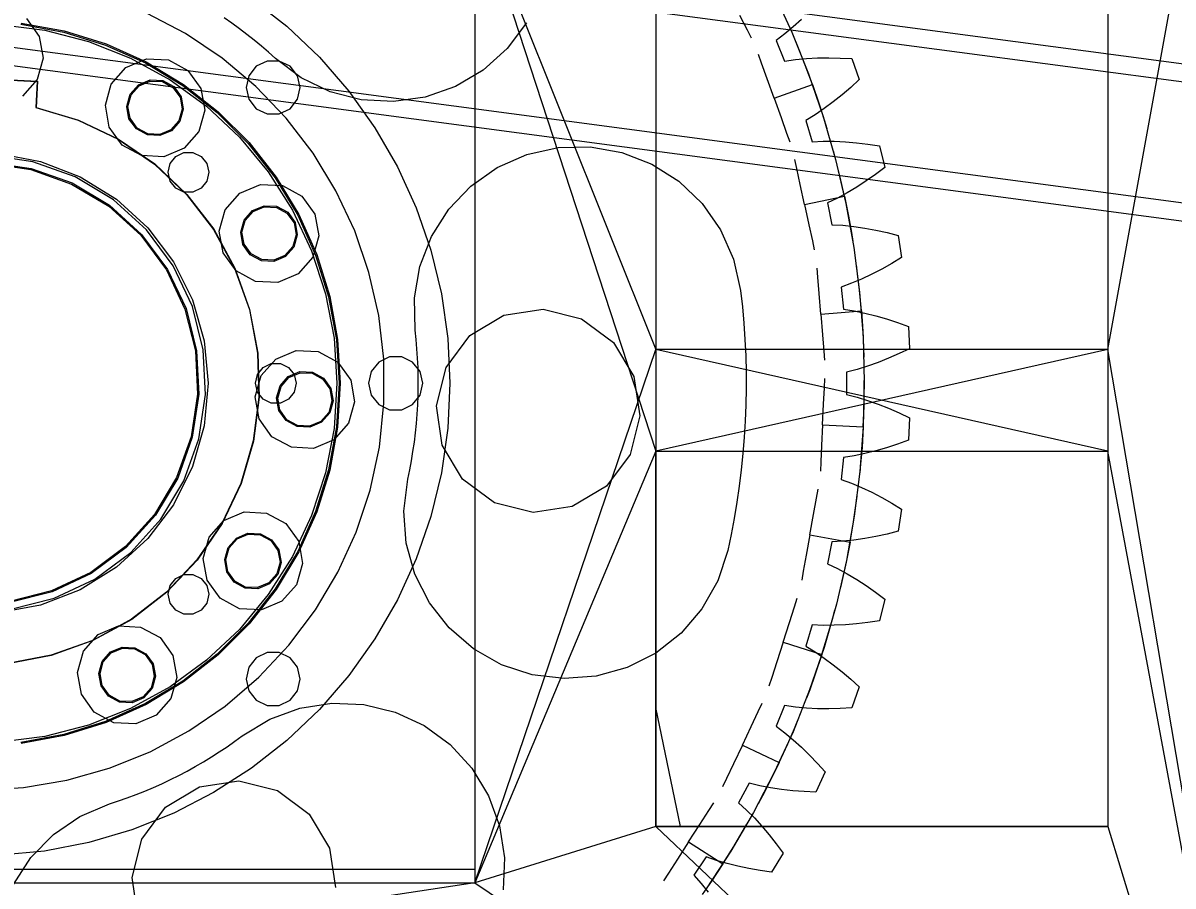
# Model space of a CAD drawing. Header units: millimetres. Extents: x -1970 to 34302, y -65268 to 6837.
# Drawn here: x 26148 to 26657, y 1503 to 1884 of the extents above; entities that cross this region are included whole.
import ezdxf

# ---------------------------------------------------------------- set-up
doc = ezdxf.new("R2010")
doc.units = ezdxf.units.MM
doc.layers.add('COTAS_P', color=1, linetype='Continuous', lineweight=0)
doc.layers.add('lateral_briquetadora', color=7, linetype='Continuous', lineweight=0)
doc.dimstyles.new('R19_100', dxfattribs={"dimtxt": 250, "dimasz": 150, "dimexe": 150, "dimexo": 80, "dimgap": 100, "dimtad": 1, "dimtih": 1, "dimtoh": 1, "dimdsep": 46, "dimcen": 0.09, "dimadec": 0, "dimazin": 0, "dimtfac": 1, "dimtdec": 4, "dimtofl": 0, "dimtmove": 0, "dimatfit": 3, "dimfxl": 1, "dimtolj": 1, "dimtzin": 0, "dimarcsym": 0})

# ---------------------------------------------------------------- blocks, each defined once
blk = doc.blocks.new('*D6')
at = {"layer": 'COTAS_P', "color": 0, "lineweight": -2, "transparency": 16777216}
for p, q in [((25128.19, 1262), (25128.19, 2232)), ((27628.19, 1262), (27628.19, 2232)), ((25278.19, 2082), (27478.19, 2082))]:
    blk.add_line(p, q, dxfattribs=at)
at = {"layer": 'COTAS_P', "color": 0, "transparency": 16777216}
for points in [[(25278.19, 2107), (25278.19, 2057), (25128.19, 2082)], [(27478.19, 2107), (27478.19, 2057), (27628.19, 2082)]]:
    blk.add_solid(points, dxfattribs=at)
at = {"layer": 'Defpoints', "color": 0, "transparency": 16777216}
for p in [(27628.19, 2082), (25128.19, 1182), (27628.19, 1182)]:
    blk.add_point(p, dxfattribs=at)

msp = doc.modelspace()

# ---------------------------------------------------------------- linework, layer by layer
at = {"layer": 'lateral_briquetadora'}
for p, q in [((26628.187, 1740), (26708.187, 2180)), ((27123.191, 1804.947), (25376.879, 2036.782)), ((27122.138, 1797.017), (25375.827, 2028.852)), ((27115.163, 1744.478), (25368.852, 1976.313)), ((27114.11, 1736.548), (25367.799, 1968.382)), ((26348.187, 1940), (26348.187, 1510)), ((26348.187, 1940), (26428.187, 1740)), ((26348.187, 1940), (26348.187, 1504)), ((26348.187, 1940), (26428.187, 1695)), ((26428.187, 1940), (26428.187, 1740)), ((26628.187, 1940), (26628.187, 1740)), ((26480.076, 1898.302), (26488.402, 1880.257)), ((26249.418, 1895.246), (26265.052, 1882.952)), ((26220.202, 1879.704), (26202.936, 1888.745)), ((26465.251, 1887.891), (26468.59, 1881.392)), ((26138.17, 1883.686), (26157.98, 1881.184)), ((26147.472, 1883.833), (26166.477, 1880.351)), ((26147.533, 1884.33), (26166.597, 1880.836)), ((26149.846, 1886.332), (26155.567, 1878.387)), ((26240.723, 1884.25), (26237.314, 1886.605)), ((26244.082, 1881.823), (26240.723, 1884.25)), ((26247.388, 1879.325), (26244.082, 1881.823)), ((26265.052, 1882.952), (26279.447, 1869.227)), ((26371.035, 1884.387), (26362.496, 1873.026)), ((26489.002, 1882.642), (26485.246, 1879.526)), ((26492.668, 1885.953), (26489.002, 1882.642)), ((26155.567, 1878.387), (26157.275, 1868.746)), ((26157.98, 1881.184), (26177.32, 1876.218)), ((26166.477, 1880.351), (26184.923, 1874.603)), ((26166.597, 1880.836), (26185.101, 1875.07)), ((26236.389, 1868.848), (26220.202, 1879.704)), ((26250.64, 1876.757), (26247.388, 1879.325)), ((26253.837, 1874.121), (26250.64, 1876.757)), ((26468.59, 1881.392), (26470.442, 1877.785)), ((26485.246, 1879.526), (26481.389, 1876.632)), ((26481.389, 1876.632), (26485.158, 1867.532)), ((26488.402, 1880.257), (26495.804, 1861.813)), ((26177.32, 1876.218), (26195.885, 1868.868)), ((26184.923, 1874.603), (26202.542, 1866.673)), ((26185.101, 1875.07), (26202.775, 1867.116)), ((26256.977, 1871.417), (26253.837, 1874.121)), ((26362.496, 1873.026), (26351.905, 1863.548)), ((26491.652, 1872.488), (26490.107, 1876.241)), ((26494.338, 1865.689), (26491.652, 1872.488)), ((26157.275, 1868.746), (26154.63, 1859.319)), ((26193.905, 1864.718), (26202.924, 1868.528)), ((26195.885, 1868.868), (26213.383, 1859.248)), ((26202.542, 1866.673), (26219.077, 1856.677)), ((26202.775, 1867.116), (26219.361, 1857.089)), ((26202.924, 1868.528), (26212.703, 1868.047)), ((26212.703, 1868.047), (26221.305, 1863.372)), ((26251.307, 1856.306), (26236.389, 1868.848)), ((26256.331, 1867.514), (26251.519, 1865.197)), ((26261.672, 1867.514), (26256.331, 1867.514)), ((26260.059, 1868.648), (26256.977, 1871.417)), ((26271.42, 1860.109), (26260.059, 1868.648)), ((26266.483, 1865.197), (26261.672, 1867.514)), ((26279.447, 1869.227), (26292.472, 1854.195)), ((26475.028, 1866.54), (26473.662, 1870.358)), ((26477.49, 1859.66), (26475.028, 1866.54)), ((26485.158, 1867.532), (26489.932, 1868.213)), ((26489.932, 1868.213), (26494.792, 1868.665)), ((26494.792, 1868.665), (26499.725, 1868.916)), ((26499.725, 1868.916), (26504.722, 1868.982)), ((26504.722, 1868.982), (26509.777, 1868.874)), ((26509.777, 1868.874), (26514.885, 1868.6)), ((26514.885, 1868.6), (26518.207, 1859.315)), ((26187.432, 1857.372), (26193.905, 1864.718)), ((26221.305, 1863.372), (26227.027, 1855.426)), ((26251.519, 1865.197), (26248.19, 1861.021)), ((26269.813, 1861.021), (26266.483, 1865.197)), ((26351.905, 1863.548), (26339.668, 1856.32)), ((26497.507, 1857.145), (26494.338, 1865.689)), ((26495.804, 1861.813), (26502.261, 1843.018)), ((26114.823, 1860.569), (26154.774, 1858.606)), ((26114.918, 1860.464), (26154.67, 1858.511)), ((26154.63, 1859.319), (26148.158, 1851.973)), ((26154.67, 1858.511), (26154.1, 1846.927)), ((26154.774, 1858.606), (26154.204, 1847.007)), ((26184.787, 1847.945), (26187.432, 1857.372)), ((26195.778, 1852.835), (26199.456, 1857.009)), ((26196.218, 1852.596), (26199.748, 1856.603)), ((26199.456, 1857.009), (26204.581, 1859.173)), ((26199.748, 1856.603), (26204.668, 1858.681)), ((26204.581, 1859.173), (26210.137, 1858.9)), ((26204.668, 1858.681), (26210.002, 1858.419)), ((26210.002, 1858.419), (26214.694, 1855.869)), ((26210.137, 1858.9), (26215.025, 1856.244)), ((26213.383, 1859.248), (26229.537, 1847.512)), ((26219.077, 1856.677), (26234.286, 1844.762)), ((26219.361, 1857.089), (26234.618, 1845.136)), ((26248.19, 1861.021), (26247.001, 1855.815)), ((26264.782, 1842.225), (26251.307, 1856.306)), ((26271.001, 1855.815), (26269.813, 1861.021)), ((26284.229, 1853.95), (26271.42, 1860.109)), ((26339.668, 1856.32), (26326.256, 1851.617)), ((26480.559, 1851.081), (26477.49, 1859.66)), ((26480.559, 1851.081), (26497.507, 1857.145)), ((26497.507, 1857.145), (26500.477, 1848.53)), ((26518.207, 1859.315), (26514.433, 1855.863)), ((26194.276, 1847.478), (26195.778, 1852.835)), ((26194.775, 1847.454), (26196.218, 1852.596)), ((26214.694, 1855.869), (26217.815, 1851.535)), ((26215.025, 1856.244), (26218.276, 1851.729)), ((26217.815, 1851.535), (26218.746, 1846.276)), ((26218.276, 1851.729), (26219.246, 1846.252)), ((26227.027, 1855.426), (26228.734, 1845.786)), ((26247.001, 1855.815), (26248.19, 1850.608)), ((26269.813, 1850.608), (26271.001, 1855.815)), ((26297.994, 1850.409), (26284.229, 1853.95)), ((26292.472, 1854.195), (26304.009, 1837.994)), ((26326.256, 1851.617), (26312.184, 1849.621)), ((26510.594, 1852.572), (26506.689, 1849.453)), ((26514.433, 1855.863), (26510.594, 1852.572)), ((26154.1, 1846.927), (26172.813, 1841.388)), ((26154.204, 1847.007), (26172.919, 1841.454)), ((26186.495, 1838.304), (26184.787, 1847.945)), ((26195.246, 1842.001), (26194.276, 1847.478)), ((26195.707, 1842.195), (26194.775, 1847.454)), ((26218.746, 1846.276), (26217.304, 1841.134)), ((26219.246, 1846.252), (26217.743, 1840.895)), ((26229.537, 1847.512), (26244.093, 1833.843)), ((26248.19, 1850.608), (26251.519, 1846.433)), ((26251.519, 1846.433), (26256.331, 1844.116)), ((26261.672, 1844.116), (26266.483, 1846.433)), ((26266.483, 1846.433), (26269.813, 1850.608)), ((26312.184, 1849.621), (26297.994, 1850.409)), ((26480.559, 1851.081), (26483.629, 1842.502)), ((26502.716, 1846.517), (26498.673, 1843.784)), ((26500.477, 1848.53), (26502.715, 1841.571)), ((26506.689, 1849.453), (26502.716, 1846.517)), ((26172.813, 1841.388), (26190.431, 1832.996)), ((26172.919, 1841.454), (26190.539, 1833.05)), ((26198.497, 1837.486), (26195.246, 1842.001)), ((26198.828, 1837.861), (26195.707, 1842.195)), ((26217.304, 1841.134), (26213.773, 1837.127)), ((26228.734, 1845.786), (26226.09, 1836.358)), ((26234.286, 1844.762), (26247.948, 1831.1)), ((26234.618, 1845.136), (26248.323, 1831.431)), ((26256.331, 1844.116), (26261.672, 1844.116)), ((26276.656, 1826.769), (26264.782, 1842.225)), ((26483.629, 1842.502), (26486.091, 1835.622)), ((26498.673, 1843.784), (26494.551, 1841.282)), ((26494.551, 1841.282), (26497.41, 1831.857)), ((26502.261, 1843.018), (26507.759, 1823.92)), ((26502.715, 1841.571), (26503.901, 1837.688)), ((26192.217, 1830.358), (26186.495, 1838.304)), ((26203.385, 1834.83), (26198.497, 1837.486)), ((26203.52, 1835.311), (26198.828, 1837.861)), ((26213.773, 1837.127), (26208.854, 1835.049)), ((26214.066, 1836.721), (26208.941, 1834.557)), ((26217.743, 1840.895), (26214.066, 1836.721)), ((26226.09, 1836.358), (26219.617, 1829.012)), ((26304.009, 1837.994), (26313.953, 1820.769)), ((26190.431, 1832.996), (26206.524, 1821.958)), ((26190.539, 1833.05), (26206.631, 1822)), ((26208.941, 1834.557), (26203.385, 1834.83)), ((26208.854, 1835.049), (26203.52, 1835.311)), ((26244.093, 1833.843), (26256.82, 1818.458)), ((26247.948, 1831.1), (26259.864, 1815.89)), ((26248.323, 1831.431), (26260.275, 1816.174)), ((26486.091, 1835.622), (26487.457, 1831.804)), ((26497.41, 1831.857), (26502.227, 1832.066)), ((26502.227, 1832.066), (26507.108, 1832.04)), ((26507.108, 1832.04), (26512.042, 1831.806)), ((26512.042, 1831.806), (26517.022, 1831.382)), ((26517.022, 1831.382), (26522.042, 1830.778)), ((26152.728, 1822.973), (26133.142, 1825.878)), ((26137.598, 1826.565), (26156.1, 1823.106)), ((26200.819, 1825.683), (26192.217, 1830.358)), ((26219.617, 1829.012), (26210.598, 1825.202)), ((26215.913, 1825.375), (26219.522, 1827.112)), ((26219.522, 1827.112), (26223.527, 1827.112)), ((26223.527, 1827.112), (26227.136, 1825.375)), ((26286.789, 1810.12), (26276.656, 1826.769)), ((26358.112, 1820.411), (26371.116, 1826.147)), ((26371.116, 1826.147), (26384.989, 1829.236)), ((26384.989, 1829.236), (26399.198, 1829.559)), ((26399.198, 1829.559), (26413.196, 1827.104)), ((26413.196, 1827.104), (26426.447, 1821.965)), ((26507.794, 1823.784), (26506.751, 1827.708)), ((26522.042, 1830.778), (26527.098, 1830.005)), ((26527.098, 1830.005), (26529.494, 1820.439)), ((26132.971, 1822.383), (26151.877, 1819.578)), ((26132.995, 1822.882), (26151.999, 1820.063)), ((26171.37, 1816.303), (26152.728, 1822.973)), ((26156.1, 1823.106), (26173.652, 1816.307)), ((26210.598, 1825.202), (26200.819, 1825.683)), ((26206.524, 1821.958), (26220.697, 1808.543)), ((26206.631, 1822), (26220.803, 1808.575)), ((26212.525, 1818.338), (26213.416, 1822.243)), ((26213.416, 1822.243), (26215.913, 1825.375)), ((26227.136, 1825.375), (26229.633, 1822.243)), ((26229.633, 1822.243), (26230.525, 1818.338)), ((26313.953, 1820.769), (26322.215, 1802.677)), ((26426.447, 1821.965), (26438.441, 1814.34)), ((26490.536, 1820.057), (26489.68, 1824.021)), ((26507.759, 1823.92), (26512.282, 1804.568)), ((26509.569, 1816.693), (26507.794, 1823.784)), ((26151.877, 1819.578), (26169.873, 1813.139)), ((26151.999, 1820.063), (26170.087, 1813.591)), ((26188.352, 1806.124), (26171.37, 1816.303)), ((26173.652, 1816.307), (26189.655, 1806.398)), ((26213.416, 1814.433), (26212.525, 1818.338)), ((26230.525, 1818.338), (26229.633, 1814.433)), ((26256.82, 1818.458), (26267.519, 1801.599)), ((26259.864, 1815.89), (26269.86, 1799.356)), ((26260.275, 1816.174), (26270.302, 1799.588)), ((26346.478, 1812.248), (26358.112, 1820.411)), ((26492.078, 1812.915), (26490.536, 1820.057)), ((26511.596, 1807.809), (26509.569, 1816.693)), ((26525.399, 1817.374), (26521.256, 1814.475)), ((26529.494, 1820.439), (26525.399, 1817.374)), ((26169.873, 1813.139), (26186.267, 1803.313)), ((26170.087, 1813.591), (26186.565, 1803.714)), ((26215.913, 1811.302), (26213.416, 1814.433)), ((26219.522, 1809.564), (26215.913, 1811.302)), ((26227.136, 1811.302), (26223.527, 1809.564)), ((26229.633, 1814.433), (26227.136, 1811.302)), ((26244.31, 1809.104), (26253.329, 1812.914)), ((26253.329, 1812.914), (26263.108, 1812.433)), ((26263.108, 1812.433), (26271.711, 1807.758)), ((26336.659, 1801.973), (26346.478, 1812.248)), ((26438.441, 1814.34), (26448.717, 1804.521)), ((26494.002, 1804.008), (26492.078, 1812.915)), ((26517.065, 1811.754), (26512.824, 1809.222)), ((26521.256, 1814.475), (26517.065, 1811.754)), ((26203.023, 1792.827), (26188.352, 1806.124)), ((26189.655, 1806.398), (26203.565, 1793.717)), ((26223.527, 1809.564), (26219.522, 1809.564)), ((26220.697, 1808.543), (26232.603, 1793.08)), ((26220.803, 1808.575), (26232.707, 1793.103)), ((26237.837, 1801.758), (26244.31, 1809.104)), ((26271.711, 1807.758), (26277.432, 1799.812)), ((26295.062, 1792.473), (26286.789, 1810.12)), ((26494.002, 1804.008), (26511.596, 1807.809)), ((26508.532, 1806.898), (26504.184, 1804.812)), ((26512.824, 1809.222), (26508.532, 1806.898)), ((26511.596, 1807.809), (26513.416, 1798.879)), ((26186.267, 1803.313), (26200.429, 1790.477)), ((26186.565, 1803.714), (26200.8, 1790.813)), ((26235.193, 1792.331), (26237.837, 1801.758)), ((26246.184, 1797.221), (26249.862, 1801.395)), ((26246.623, 1796.982), (26250.154, 1800.989)), ((26249.862, 1801.395), (26254.986, 1803.559)), ((26250.154, 1800.989), (26255.073, 1803.067)), ((26254.986, 1803.559), (26260.543, 1803.286)), ((26255.073, 1803.067), (26260.407, 1802.805)), ((26260.407, 1802.805), (26265.1, 1800.255)), ((26260.543, 1803.286), (26265.43, 1800.63)), ((26265.43, 1800.63), (26268.681, 1796.115)), ((26267.519, 1801.599), (26276.021, 1783.532)), ((26322.215, 1802.677), (26328.721, 1783.882)), ((26329.034, 1789.979), (26336.659, 1801.973)), ((26448.717, 1804.521), (26456.879, 1792.887)), ((26494.002, 1804.008), (26495.925, 1795.102)), ((26504.184, 1804.812), (26506.106, 1795.152)), ((26512.282, 1804.568), (26515.819, 1785.011)), ((26244.681, 1791.864), (26246.184, 1797.221)), ((26245.181, 1791.84), (26246.623, 1796.982)), ((26265.1, 1800.255), (26268.22, 1795.921)), ((26268.22, 1795.921), (26269.152, 1790.662)), ((26268.681, 1796.115), (26269.651, 1790.638)), ((26269.86, 1799.356), (26277.789, 1781.737)), ((26270.302, 1799.588), (26278.257, 1781.914)), ((26277.432, 1799.812), (26279.14, 1790.172)), ((26513.416, 1798.879), (26514.726, 1791.688)), ((26200.429, 1790.477), (26211.815, 1775.125)), ((26200.8, 1790.813), (26212.244, 1775.382)), ((26214.817, 1776.924), (26203.023, 1792.827)), ((26203.565, 1793.717), (26214.909, 1778.696)), ((26232.603, 1793.08), (26241.949, 1775.949)), ((26232.707, 1793.103), (26242.052, 1775.964)), ((26236.901, 1782.69), (26235.193, 1792.331)), ((26245.652, 1786.387), (26244.681, 1791.864)), ((26246.112, 1786.581), (26245.181, 1791.84)), ((26269.152, 1790.662), (26267.71, 1785.52)), ((26269.651, 1790.638), (26268.149, 1785.281)), ((26279.14, 1790.172), (26276.495, 1780.745)), ((26301.379, 1774.035), (26295.062, 1792.473)), ((26456.879, 1792.887), (26462.615, 1779.883)), ((26495.925, 1795.102), (26497.468, 1787.96)), ((26506.106, 1795.152), (26510.921, 1794.888)), ((26510.921, 1794.888), (26515.775, 1794.384)), ((26514.726, 1791.688), (26515.396, 1787.684)), ((26515.775, 1794.384), (26520.662, 1793.667)), ((26520.662, 1793.667), (26525.577, 1792.757)), ((26525.577, 1792.757), (26530.513, 1791.664)), ((26530.513, 1791.664), (26535.469, 1790.399)), ((26535.469, 1790.399), (26536.916, 1780.645)), ((26248.903, 1781.872), (26245.652, 1786.387)), ((26249.233, 1782.247), (26246.112, 1786.581)), ((26267.71, 1785.52), (26264.179, 1781.513)), ((26268.149, 1785.281), (26264.471, 1781.108)), ((26323.895, 1776.728), (26329.034, 1789.979)), ((26497.468, 1787.96), (26498.324, 1783.996)), ((26242.622, 1774.745), (26236.901, 1782.69)), ((26253.79, 1779.216), (26248.903, 1781.872)), ((26253.925, 1779.697), (26249.233, 1782.247)), ((26264.179, 1781.513), (26259.259, 1779.435)), ((26264.471, 1781.108), (26259.347, 1778.943)), ((26276.495, 1780.745), (26270.023, 1773.398)), ((26276.021, 1783.532), (26282.191, 1764.542)), ((26277.789, 1781.737), (26283.537, 1763.291)), ((26278.257, 1781.914), (26284.023, 1763.41)), ((26328.721, 1783.882), (26333.41, 1764.554)), ((26515.819, 1785.011), (26518.361, 1765.301)), ((26536.916, 1780.645), (26532.541, 1777.995)), ((26211.815, 1775.125), (26219.987, 1757.847)), ((26212.244, 1775.382), (26220.458, 1758.015)), ((26223.283, 1759.026), (26214.817, 1776.924)), ((26214.909, 1778.696), (26223.299, 1761.847)), ((26241.949, 1775.949), (26248.507, 1757.569)), ((26242.052, 1775.964), (26248.608, 1757.577)), ((26259.347, 1778.943), (26253.79, 1779.216)), ((26259.259, 1779.435), (26253.925, 1779.697)), ((26321.44, 1762.729), (26323.895, 1776.728)), ((26462.615, 1779.883), (26465.704, 1766.01)), ((26499.843, 1771.948), (26499.512, 1775.989)), ((26517.44, 1773.39), (26516.919, 1777.416)), ((26528.134, 1775.517), (26523.696, 1773.219)), ((26532.541, 1777.995), (26528.134, 1775.517)), ((26251.224, 1770.069), (26242.622, 1774.745)), ((26261.004, 1769.588), (26251.224, 1770.069)), ((26270.023, 1773.398), (26261.004, 1769.588)), ((26305.665, 1755.022), (26301.379, 1774.035)), ((26500.44, 1764.665), (26499.843, 1771.948)), ((26519.227, 1771.115), (26514.728, 1769.223)), ((26518.274, 1766.128), (26517.44, 1773.39)), ((26523.696, 1773.219), (26519.227, 1771.115)), ((26465.704, 1766.01), (26466.499, 1758.829)), ((26514.728, 1769.223), (26510.197, 1767.573)), ((26510.197, 1767.573), (26511.162, 1757.771)), ((26519.125, 1757.055), (26518.274, 1766.128)), ((26518.361, 1765.301), (26519.901, 1745.487)), ((26223.299, 1761.847), (26228.45, 1743.742)), ((26282.191, 1764.542), (26285.933, 1744.928)), ((26283.537, 1763.291), (26287.02, 1744.286)), ((26284.023, 1763.41), (26287.516, 1744.346)), ((26321.763, 1748.521), (26321.44, 1762.729)), ((26333.41, 1764.554), (26336.24, 1744.867)), ((26501.185, 1755.584), (26500.44, 1764.665)), ((26219.987, 1757.847), (26224.631, 1739.306)), ((26220.458, 1758.015), (26225.126, 1739.38)), ((26228.093, 1739.82), (26223.283, 1759.026)), ((26248.507, 1757.569), (26252.115, 1738.39)), ((26248.608, 1757.577), (26252.216, 1738.392)), ((26307.871, 1735.658), (26305.665, 1755.022)), ((26345.917, 1746.162), (26360.978, 1755.188)), ((26360.978, 1755.188), (26378.346, 1757.765)), ((26378.346, 1757.765), (26395.378, 1753.498)), ((26466.499, 1758.829), (26467.142, 1751.633)), ((26501.185, 1755.584), (26519.125, 1757.055)), ((26501.185, 1755.584), (26501.929, 1746.503)), ((26511.162, 1757.771), (26515.928, 1757.037)), ((26515.928, 1757.037), (26520.71, 1756.059)), ((26519.125, 1757.055), (26519.764, 1747.964)), ((26520.71, 1756.059), (26525.503, 1754.867)), ((26525.503, 1754.867), (26530.304, 1753.48)), ((26395.378, 1753.498), (26409.48, 1743.039)), ((26467.142, 1751.633), (26467.631, 1744.425)), ((26530.304, 1753.48), (26535.11, 1751.909)), ((26535.11, 1751.909), (26539.918, 1750.164)), ((26539.918, 1750.164), (26540.402, 1740.314)), ((26285.933, 1744.928), (26287.187, 1725)), ((26322.219, 1744.402), (26321.763, 1748.521)), ((26322.587, 1740.275), (26322.219, 1744.402)), ((26335.458, 1732.059), (26345.917, 1746.162)), ((26336.24, 1744.867), (26337.187, 1725)), ((26467.631, 1744.425), (26467.967, 1737.208)), ((26501.929, 1746.503), (26502.527, 1739.221)), ((26519.764, 1747.964), (26520.124, 1740.664)), ((26519.901, 1745.487), (26520.436, 1725.621)), ((26225.126, 1739.38), (26226.069, 1720.191)), ((26229.065, 1720.044), (26228.093, 1739.82)), ((26228.45, 1743.742), (26230.187, 1725)), ((26260.156, 1735.738), (26269.175, 1739.548)), ((26269.175, 1739.548), (26278.954, 1739.068)), ((26287.02, 1744.286), (26288.187, 1725)), ((26287.516, 1744.346), (26288.687, 1725)), ((26322.868, 1736.141), (26322.587, 1740.275)), ((26348.187, 1504), (26428.187, 1740)), ((26409.48, 1743.039), (26418.507, 1727.979)), ((26428.187, 1740), (26428.187, 1695)), ((26628.187, 1695), (26428.187, 1740)), ((26628.187, 1740), (26428.187, 1740)), ((26628.187, 1740), (26428.187, 1695)), ((26520.124, 1740.664), (26520.265, 1736.607)), ((26540.402, 1740.314), (26535.788, 1738.107)), ((26628.187, 1740), (26628.187, 1695)), ((26698.775, 1320), (26628.187, 1740)), ((26224.631, 1739.306), (26225.569, 1720.216)), ((26252.115, 1738.39), (26252.686, 1718.884)), ((26252.216, 1738.392), (26252.786, 1718.879)), ((26253.683, 1728.392), (26260.156, 1735.738)), ((26278.954, 1739.068), (26287.556, 1734.392)), ((26287.556, 1734.392), (26293.278, 1726.447)), ((26305.705, 1734.382), (26302.375, 1730.207)), ((26310.516, 1736.699), (26305.705, 1734.382)), ((26307.97, 1716.168), (26307.871, 1735.658)), ((26315.857, 1736.699), (26310.516, 1736.699)), ((26320.668, 1734.382), (26315.857, 1736.699)), ((26323.998, 1730.207), (26320.668, 1734.382)), ((26323.061, 1732.001), (26322.868, 1736.141)), ((26467.967, 1737.208), (26468.15, 1729.985)), ((26502.527, 1739.221), (26502.858, 1735.179)), ((26531.159, 1736.072), (26526.517, 1734.22)), ((26535.788, 1738.107), (26531.159, 1736.072)), ((26252.078, 1728.905), (26254.575, 1732.036)), ((26254.575, 1732.036), (26258.184, 1733.774)), ((26258.184, 1733.774), (26262.189, 1733.774)), ((26262.189, 1733.774), (26265.798, 1732.036)), ((26265.707, 1728.029), (26270.832, 1730.194)), ((26265.798, 1732.036), (26268.295, 1728.905)), ((26265.999, 1727.623), (26270.919, 1729.701)), ((26270.832, 1730.194), (26276.388, 1729.921)), ((26270.919, 1729.701), (26276.253, 1729.439)), ((26276.253, 1729.439), (26280.945, 1726.889)), ((26276.388, 1729.921), (26281.276, 1727.264)), ((26302.375, 1730.207), (26301.187, 1725)), ((26323.166, 1727.859), (26323.061, 1732.001)), ((26325.187, 1725), (26323.998, 1730.207)), ((26331.192, 1715.027), (26335.458, 1732.059)), ((26468.15, 1729.985), (26468.179, 1722.76)), ((26517.201, 1731.123), (26512.53, 1729.925)), ((26512.53, 1729.925), (26512.53, 1720.075)), ((26521.864, 1732.564), (26517.201, 1731.123)), ((26526.517, 1734.22), (26521.864, 1732.564)), ((26230.187, 1725), (26228.45, 1706.258)), ((26251.038, 1718.965), (26253.683, 1728.392)), ((26251.187, 1725), (26252.078, 1728.905)), ((26252.078, 1721.095), (26251.187, 1725)), ((26262.029, 1723.855), (26265.707, 1728.029)), ((26262.469, 1723.616), (26265.999, 1727.623)), ((26268.295, 1728.905), (26269.187, 1725)), ((26269.187, 1725), (26268.295, 1721.095)), ((26280.945, 1726.889), (26284.066, 1722.555)), ((26281.276, 1727.264), (26284.527, 1722.75)), ((26287.187, 1725), (26285.933, 1705.072)), ((26288.187, 1725), (26287.02, 1705.714)), ((26288.687, 1725), (26287.516, 1705.654)), ((26293.278, 1726.447), (26294.985, 1716.806)), ((26301.187, 1725), (26302.375, 1719.793)), ((26323.182, 1723.715), (26323.166, 1727.859)), ((26323.998, 1719.793), (26325.187, 1725)), ((26337.187, 1725), (26336.24, 1705.133)), ((26418.507, 1727.979), (26421.083, 1710.611)), ((26502.791, 1723.035), (26502.99, 1727.085)), ((26520.436, 1725.621), (26519.964, 1705.753)), ((26520.426, 1722.168), (26520.435, 1726.228)), ((26225.569, 1720.216), (26222.765, 1701.309)), ((26226.069, 1720.191), (26223.25, 1701.188)), ((26226.16, 1700.459), (26229.065, 1720.044)), ((26252.746, 1709.324), (26251.038, 1718.965)), ((26254.575, 1717.964), (26252.078, 1721.095)), ((26260.527, 1718.499), (26262.029, 1723.855)), ((26261.026, 1718.474), (26262.469, 1723.616)), ((26268.295, 1721.095), (26265.798, 1717.964)), ((26284.066, 1722.555), (26284.997, 1717.296)), ((26284.527, 1722.75), (26285.497, 1717.272)), ((26302.375, 1719.793), (26305.705, 1715.618)), ((26320.668, 1715.618), (26323.998, 1719.793)), ((26322.952, 1715.432), (26323.111, 1719.572)), ((26323.111, 1719.572), (26323.182, 1723.715)), ((26468.179, 1722.76), (26468.055, 1715.537)), ((26502.433, 1715.737), (26502.791, 1723.035)), ((26512.53, 1720.075), (26517.201, 1718.877)), ((26520.305, 1714.86), (26520.426, 1722.168)), ((26252.686, 1718.884), (26250.197, 1699.483)), ((26252.786, 1718.879), (26250.295, 1699.462)), ((26258.184, 1716.226), (26254.575, 1717.964)), ((26262.189, 1716.226), (26258.184, 1716.226)), ((26261.497, 1713.021), (26260.527, 1718.499)), ((26261.958, 1713.215), (26261.026, 1718.474)), ((26265.798, 1717.964), (26262.189, 1716.226)), ((26284.997, 1717.296), (26283.555, 1712.154)), ((26285.497, 1717.272), (26283.994, 1711.916)), ((26294.985, 1716.806), (26292.341, 1707.379)), ((26305.705, 1715.618), (26310.516, 1713.301)), ((26305.961, 1696.782), (26307.97, 1716.168)), ((26315.857, 1713.301), (26320.668, 1715.618)), ((26322.704, 1711.296), (26322.952, 1715.432)), ((26333.768, 1697.659), (26331.192, 1715.027)), ((26468.055, 1715.537), (26467.777, 1708.317)), ((26501.986, 1706.636), (26502.433, 1715.737)), ((26517.201, 1718.877), (26521.864, 1717.436)), ((26519.964, 1705.753), (26520.305, 1714.86)), ((26521.864, 1717.436), (26526.517, 1715.78)), ((26526.517, 1715.78), (26531.159, 1713.928)), ((26531.159, 1713.928), (26535.788, 1711.893)), ((26258.468, 1701.379), (26252.746, 1709.324)), ((26264.748, 1708.506), (26261.497, 1713.021)), ((26265.079, 1708.882), (26261.958, 1713.215)), ((26269.771, 1706.331), (26265.079, 1708.882)), ((26283.555, 1712.154), (26280.024, 1708.147)), ((26283.994, 1711.916), (26280.317, 1707.742)), ((26310.516, 1713.301), (26315.857, 1713.301)), ((26322.369, 1707.165), (26322.704, 1711.296)), ((26421.083, 1710.611), (26416.817, 1693.579)), ((26535.788, 1711.893), (26540.402, 1709.686)), ((26540.402, 1709.686), (26539.918, 1699.836)), ((26228.45, 1706.258), (26223.299, 1688.153)), ((26269.636, 1705.85), (26264.748, 1708.506)), ((26275.192, 1705.577), (26269.636, 1705.85)), ((26275.105, 1706.069), (26269.771, 1706.331)), ((26280.024, 1708.147), (26275.105, 1706.069)), ((26280.317, 1707.742), (26275.192, 1705.577)), ((26285.933, 1705.072), (26282.191, 1685.458)), ((26287.02, 1705.714), (26283.537, 1686.709)), ((26287.516, 1705.654), (26284.023, 1686.59)), ((26292.341, 1707.379), (26285.868, 1700.033)), ((26321.946, 1703.043), (26322.369, 1707.165)), ((26336.24, 1705.133), (26333.41, 1685.446)), ((26467.777, 1708.317), (26467.346, 1701.105)), ((26501.986, 1706.636), (26501.539, 1697.536)), ((26501.986, 1706.636), (26519.964, 1705.753)), ((26519.964, 1705.753), (26518.486, 1685.935)), ((26519.964, 1705.753), (26519.411, 1696.657)), ((26222.765, 1701.309), (26216.326, 1683.313)), ((26223.25, 1701.188), (26216.778, 1683.1)), ((26219.489, 1681.817), (26226.16, 1700.459)), ((26250.197, 1699.483), (26244.703, 1680.71)), ((26250.295, 1699.462), (26244.796, 1680.675)), ((26267.07, 1696.703), (26258.468, 1701.379)), ((26285.868, 1700.033), (26276.849, 1696.222)), ((26320.839, 1694.831), (26321.436, 1698.931)), ((26321.436, 1698.931), (26321.946, 1703.043)), ((26467.346, 1701.105), (26466.762, 1693.904)), ((26539.918, 1699.836), (26535.11, 1698.091)), ((26276.849, 1696.222), (26267.07, 1696.703)), ((26301.868, 1677.726), (26305.961, 1696.782)), ((26320.154, 1690.744), (26320.839, 1694.831)), ((26342.795, 1682.599), (26333.768, 1697.659)), ((26428.187, 1695), (26348.187, 1504)), ((26416.817, 1693.579), (26406.358, 1679.476)), ((26428.187, 1695), (26428.187, 1581.667)), ((26428.187, 1529), (26428.187, 1695)), ((26428.187, 1695), (26628.187, 1695)), ((26466.762, 1693.904), (26466.024, 1686.717)), ((26501.539, 1697.536), (26501.18, 1690.238)), ((26520.71, 1693.941), (26515.928, 1692.963)), ((26519.411, 1696.657), (26518.815, 1689.371)), ((26525.503, 1695.133), (26520.71, 1693.941)), ((26530.304, 1696.52), (26525.503, 1695.133)), ((26535.11, 1698.091), (26530.304, 1696.52)), ((26628.187, 1695), (26628.187, 1529)), ((26697.792, 1320), (26628.187, 1695)), ((26319.383, 1686.673), (26320.154, 1690.744)), ((26501.18, 1690.238), (26500.981, 1686.188)), ((26511.162, 1692.229), (26510.197, 1682.427)), ((26515.928, 1692.963), (26511.162, 1692.229)), ((26518.815, 1689.371), (26518.425, 1685.331)), ((26223.299, 1688.153), (26214.909, 1671.304)), ((26282.191, 1685.458), (26276.021, 1666.468)), ((26283.537, 1686.709), (26277.789, 1668.263)), ((26284.023, 1686.59), (26278.257, 1668.086)), ((26318.525, 1682.619), (26319.383, 1686.673)), ((26333.41, 1685.446), (26328.721, 1666.118)), ((26466.024, 1686.717), (26465.135, 1679.547)), ((26518.486, 1685.935), (26516.007, 1666.216)), ((26216.326, 1683.313), (26206.499, 1666.919)), ((26216.778, 1683.1), (26206.901, 1666.621)), ((26209.311, 1664.834), (26219.489, 1681.817)), ((26244.703, 1680.71), (26236.34, 1663.029)), ((26244.796, 1680.675), (26236.427, 1662.979)), ((26316.811, 1668.51), (26318.525, 1682.619)), ((26356.898, 1672.139), (26342.795, 1682.599)), ((26406.358, 1679.476), (26391.298, 1670.449)), ((26465.135, 1679.547), (26464.093, 1672.397)), ((26510.197, 1682.427), (26514.728, 1680.777)), ((26514.728, 1680.777), (26519.227, 1678.885)), ((26519.227, 1678.885), (26523.696, 1676.781)), ((26295.739, 1659.225), (26301.868, 1677.726)), ((26498.022, 1666.967), (26499.33, 1674.156)), ((26499.33, 1674.156), (26500.056, 1678.146)), ((26516.701, 1670.995), (26517.239, 1675.019)), ((26523.696, 1676.781), (26528.134, 1674.483)), ((26528.134, 1674.483), (26532.541, 1672.005)), ((26214.909, 1671.304), (26203.565, 1656.283)), ((26277.789, 1668.263), (26269.86, 1650.644)), ((26317.882, 1654.338), (26316.811, 1668.51)), ((26373.93, 1667.873), (26356.898, 1672.139)), ((26391.298, 1670.449), (26373.93, 1667.873)), ((26464.093, 1672.397), (26462.899, 1665.272)), ((26515.627, 1663.765), (26516.701, 1670.995)), ((26532.541, 1672.005), (26536.916, 1669.355)), ((26536.916, 1669.355), (26535.469, 1659.601)), ((26206.499, 1666.919), (26193.664, 1652.757)), ((26206.901, 1666.621), (26193.999, 1652.387)), ((26196.014, 1650.164), (26209.311, 1664.834)), ((26236.34, 1663.029), (26225.314, 1646.873)), ((26230.723, 1656.932), (26237.195, 1664.278)), ((26237.195, 1664.278), (26246.214, 1668.089)), ((26246.214, 1668.089), (26255.994, 1667.608)), ((26255.994, 1667.608), (26264.596, 1662.932)), ((26276.021, 1666.468), (26267.519, 1648.401)), ((26278.257, 1668.086), (26270.302, 1650.412)), ((26328.721, 1666.118), (26322.215, 1647.323)), ((26462.899, 1665.272), (26461.555, 1658.173)), ((26496.391, 1658.003), (26498.022, 1666.967)), ((26516.007, 1666.216), (26512.532, 1646.649)), ((26514.1, 1654.781), (26515.627, 1663.765)), ((26236.427, 1662.979), (26225.392, 1646.81)), ((26242.747, 1656.569), (26247.871, 1658.734)), ((26243.039, 1656.164), (26247.959, 1658.242)), ((26247.871, 1658.734), (26253.428, 1658.461)), ((26247.959, 1658.242), (26253.293, 1657.98)), ((26253.293, 1657.98), (26257.985, 1655.429)), ((26253.428, 1658.461), (26258.315, 1655.804)), ((26264.596, 1662.932), (26270.317, 1654.987)), ((26287.645, 1641.495), (26295.739, 1659.225)), ((26461.555, 1658.173), (26460.059, 1651.105)), ((26496.391, 1658.003), (26494.76, 1649.039)), ((26496.391, 1658.003), (26514.1, 1654.781)), ((26530.513, 1658.336), (26525.577, 1657.243)), ((26535.469, 1659.601), (26530.513, 1658.336)), ((26203.565, 1656.283), (26189.655, 1643.602)), ((26228.078, 1647.505), (26230.723, 1656.932)), ((26239.069, 1652.395), (26242.747, 1656.569)), ((26239.508, 1652.157), (26243.039, 1656.164)), ((26257.985, 1655.429), (26261.106, 1651.096)), ((26258.315, 1655.804), (26261.566, 1651.29)), ((26270.317, 1654.987), (26272.025, 1645.346)), ((26321.698, 1640.647), (26317.882, 1654.338)), ((26506.106, 1654.848), (26504.184, 1645.188)), ((26510.921, 1655.112), (26506.106, 1654.848)), ((26515.775, 1655.616), (26510.921, 1655.112)), ((26514.1, 1654.781), (26512.365, 1645.834)), ((26520.662, 1656.333), (26515.775, 1655.616)), ((26525.577, 1657.243), (26520.662, 1656.333)), ((26193.664, 1652.757), (26178.312, 1641.371)), ((26193.999, 1652.387), (26178.569, 1640.943)), ((26180.111, 1638.369), (26196.014, 1650.164)), ((26237.567, 1647.039), (26239.069, 1652.395)), ((26238.066, 1647.015), (26239.508, 1652.157)), ((26267.519, 1648.401), (26256.82, 1631.542)), ((26269.86, 1650.644), (26259.864, 1634.11)), ((26270.302, 1650.412), (26260.275, 1633.826)), ((26261.106, 1651.096), (26262.037, 1645.837)), ((26261.566, 1651.29), (26262.537, 1645.812)), ((26460.059, 1651.105), (26455.625, 1637.602)), ((26494.76, 1649.039), (26493.452, 1641.85)), ((26189.655, 1643.602), (26173.652, 1633.693)), ((26225.314, 1646.873), (26211.896, 1632.64)), ((26225.392, 1646.81), (26211.964, 1632.566)), ((26229.786, 1637.864), (26228.078, 1647.505)), ((26238.537, 1641.561), (26237.567, 1647.039)), ((26238.998, 1641.756), (26238.066, 1647.015)), ((26262.037, 1645.837), (26260.595, 1640.695)), ((26262.537, 1645.812), (26261.034, 1640.456)), ((26272.025, 1645.346), (26269.381, 1635.919)), ((26322.215, 1647.323), (26313.953, 1629.231)), ((26504.184, 1645.188), (26508.532, 1643.102)), ((26512.532, 1646.649), (26508.07, 1627.283)), ((26508.532, 1643.102), (26512.824, 1640.778)), ((26512.365, 1645.834), (26510.823, 1638.689)), ((26178.312, 1641.371), (26161.033, 1633.199)), ((26178.569, 1640.943), (26161.202, 1632.729)), ((26162.212, 1629.904), (26180.111, 1638.369)), ((26213.416, 1635.567), (26215.913, 1638.698)), ((26215.913, 1638.698), (26219.522, 1640.436)), ((26219.522, 1640.436), (26223.527, 1640.436)), ((26223.527, 1640.436), (26227.136, 1638.698)), ((26227.136, 1638.698), (26229.633, 1635.567)), ((26235.507, 1629.919), (26229.786, 1637.864)), ((26241.788, 1637.047), (26238.537, 1641.561)), ((26242.118, 1637.422), (26238.998, 1641.756)), ((26260.595, 1640.695), (26257.064, 1636.688)), ((26261.034, 1640.456), (26257.356, 1636.282)), ((26277.682, 1624.744), (26287.645, 1641.495)), ((26328.111, 1627.964), (26321.698, 1640.647)), ((26455.625, 1637.602), (26448.642, 1625.223)), ((26493.452, 1641.85), (26492.726, 1637.86)), ((26510.823, 1638.689), (26509.909, 1634.734)), ((26512.824, 1640.778), (26517.065, 1638.246)), ((26517.065, 1638.246), (26521.256, 1635.525)), ((26161.033, 1633.199), (26142.493, 1628.555)), ((26161.202, 1632.729), (26142.566, 1628.061)), ((26173.652, 1633.693), (26156.1, 1626.894)), ((26211.896, 1632.64), (26196.418, 1620.682)), ((26211.964, 1632.566), (26196.472, 1620.599)), ((26212.525, 1631.662), (26213.416, 1635.567)), ((26229.633, 1635.567), (26230.525, 1631.662)), ((26246.675, 1634.39), (26241.788, 1637.047)), ((26246.811, 1634.872), (26242.118, 1637.422)), ((26252.232, 1634.117), (26246.675, 1634.39)), ((26252.145, 1634.61), (26246.811, 1634.872)), ((26259.864, 1634.11), (26247.948, 1618.9)), ((26260.275, 1633.826), (26248.323, 1618.569)), ((26257.064, 1636.688), (26252.145, 1634.61)), ((26257.356, 1636.282), (26252.232, 1634.117)), ((26269.381, 1635.919), (26262.908, 1628.573)), ((26521.256, 1635.525), (26525.399, 1632.626)), ((26525.399, 1632.626), (26529.494, 1629.561)), ((26143.006, 1625.093), (26162.212, 1629.904)), ((26213.416, 1627.757), (26212.525, 1631.662)), ((26215.913, 1624.625), (26213.416, 1627.757)), ((26229.633, 1627.757), (26227.136, 1624.625)), ((26230.525, 1631.662), (26229.633, 1627.757)), ((26244.11, 1625.243), (26235.507, 1629.919)), ((26256.82, 1631.542), (26244.093, 1616.157)), ((26262.908, 1628.573), (26253.889, 1624.763)), ((26313.953, 1629.231), (26304.009, 1612.006)), ((26336.875, 1616.775), (26328.111, 1627.964)), ((26489.518, 1626.147), (26490.759, 1630.008)), ((26529.494, 1629.561), (26527.098, 1619.995)), ((26156.1, 1626.894), (26137.598, 1623.435)), ((26219.522, 1622.888), (26215.913, 1624.625)), ((26223.527, 1622.888), (26219.522, 1622.888)), ((26227.136, 1624.625), (26223.527, 1622.888)), ((26253.889, 1624.763), (26244.11, 1625.243)), ((26265.966, 1609.169), (26277.682, 1624.744)), ((26448.642, 1625.223), (26439.379, 1614.444)), ((26487.283, 1619.191), (26489.518, 1626.147)), ((26508.07, 1627.283), (26502.633, 1608.168)), ((26506.328, 1620.746), (26507.387, 1624.665)), ((26196.418, 1620.682), (26179.259, 1611.293)), ((26196.472, 1620.599), (26179.3, 1611.202)), ((26181.581, 1613.873), (26190.6, 1617.683)), ((26190.6, 1617.683), (26200.38, 1617.203)), ((26247.948, 1618.9), (26234.286, 1605.238)), ((26248.323, 1618.569), (26234.618, 1604.864)), ((26484.496, 1610.516), (26487.283, 1619.191)), ((26497.41, 1618.143), (26494.551, 1608.718)), ((26502.227, 1617.934), (26497.41, 1618.143)), ((26507.108, 1617.96), (26502.227, 1617.934)), ((26504.32, 1613.717), (26506.328, 1620.746)), ((26512.042, 1618.194), (26507.108, 1617.96)), ((26517.022, 1618.618), (26512.042, 1618.194)), ((26522.042, 1619.222), (26517.022, 1618.618)), ((26527.098, 1619.995), (26522.042, 1619.222)), ((26175.109, 1606.527), (26181.581, 1613.873)), ((26200.38, 1617.203), (26208.982, 1612.527)), ((26208.982, 1612.527), (26214.703, 1604.582)), ((26244.093, 1616.157), (26229.537, 1602.488)), ((26347.653, 1607.512), (26336.875, 1616.775)), ((26439.379, 1614.444), (26428.19, 1605.68)), ((26501.633, 1605.01), (26504.32, 1613.717)), ((26179.259, 1611.293), (26160.842, 1604.704)), ((26179.3, 1611.202), (26160.868, 1604.607)), ((26187.133, 1606.164), (26192.257, 1608.329)), ((26187.425, 1605.758), (26192.345, 1607.836)), ((26192.257, 1608.329), (26197.814, 1608.056)), ((26192.345, 1607.836), (26197.679, 1607.574)), ((26197.679, 1607.574), (26202.371, 1605.024)), ((26197.814, 1608.056), (26202.701, 1605.399)), ((26252.634, 1594.951), (26265.966, 1609.169)), ((26304.009, 1612.006), (26292.472, 1595.805)), ((26360.032, 1600.529), (26347.653, 1607.512)), ((26484.496, 1610.516), (26481.709, 1601.841)), ((26484.496, 1610.516), (26501.633, 1605.01)), ((26494.551, 1608.718), (26498.673, 1606.216)), ((26502.633, 1608.168), (26496.235, 1589.352)), ((26160.842, 1604.704), (26141.622, 1601.076)), ((26160.868, 1604.607), (26141.632, 1600.977)), ((26172.464, 1597.1), (26175.109, 1606.527)), ((26183.455, 1601.99), (26187.133, 1606.164)), ((26183.895, 1601.751), (26187.425, 1605.758)), ((26202.371, 1605.024), (26205.492, 1600.69)), ((26202.701, 1605.399), (26205.952, 1600.885)), ((26229.537, 1602.488), (26213.383, 1590.752)), ((26214.703, 1604.582), (26216.411, 1594.941)), ((26234.286, 1605.238), (26219.077, 1593.323)), ((26234.618, 1604.864), (26219.361, 1592.911)), ((26251.519, 1603.567), (26248.19, 1599.392)), ((26256.331, 1605.884), (26251.519, 1603.567)), ((26261.672, 1605.884), (26256.331, 1605.884)), ((26266.483, 1603.567), (26261.672, 1605.884)), ((26269.813, 1599.392), (26266.483, 1603.567)), ((26428.19, 1605.68), (26415.507, 1599.267)), ((26498.673, 1606.216), (26502.716, 1603.483)), ((26501.633, 1605.01), (26498.745, 1596.366)), ((26502.716, 1603.483), (26506.689, 1600.547)), ((26174.172, 1587.459), (26172.464, 1597.1)), ((26181.953, 1596.634), (26183.455, 1601.99)), ((26182.452, 1596.609), (26183.895, 1601.751)), ((26205.492, 1600.69), (26206.423, 1595.431)), ((26205.952, 1600.885), (26206.923, 1595.407)), ((26248.19, 1599.392), (26247.001, 1594.185)), ((26271.001, 1594.185), (26269.813, 1599.392)), ((26373.535, 1596.095), (26360.032, 1600.529)), ((26415.507, 1599.267), (26401.816, 1595.452)), ((26481.709, 1601.841), (26479.474, 1594.884)), ((26506.689, 1600.547), (26510.594, 1597.428)), ((26510.594, 1597.428), (26514.433, 1594.137)), ((26182.923, 1591.156), (26181.953, 1596.634)), ((26183.384, 1591.35), (26182.452, 1596.609)), ((26219.077, 1593.323), (26202.542, 1583.327)), ((26219.361, 1592.911), (26202.775, 1582.884)), ((26206.423, 1595.431), (26204.981, 1590.289)), ((26206.923, 1595.407), (26205.42, 1590.051)), ((26216.411, 1594.941), (26213.767, 1585.514)), ((26237.844, 1582.258), (26252.634, 1594.951)), ((26247.001, 1594.185), (26248.19, 1588.979)), ((26269.813, 1588.979), (26271.001, 1594.185)), ((26292.472, 1595.805), (26279.447, 1580.773)), ((26387.644, 1594.381), (26373.535, 1596.095)), ((26401.816, 1595.452), (26387.644, 1594.381)), ((26479.474, 1594.884), (26478.233, 1591.024)), ((26498.745, 1596.366), (26496.283, 1589.483)), ((26514.433, 1594.137), (26518.207, 1590.685)), ((26179.893, 1579.514), (26174.172, 1587.459)), ((26186.174, 1586.641), (26182.923, 1591.156)), ((26186.504, 1587.017), (26183.384, 1591.35)), ((26191.197, 1584.466), (26186.504, 1587.017)), ((26213.383, 1590.752), (26195.885, 1581.132)), ((26204.981, 1590.289), (26201.45, 1586.282)), ((26205.42, 1590.051), (26201.742, 1585.877)), ((26248.19, 1588.979), (26251.519, 1584.803)), ((26266.483, 1584.803), (26269.813, 1588.979)), ((26496.235, 1589.352), (26488.892, 1570.885)), ((26496.283, 1589.483), (26494.861, 1585.681)), ((26518.207, 1590.685), (26514.885, 1581.4)), ((26202.542, 1583.327), (26184.923, 1575.397)), ((26202.775, 1582.884), (26185.101, 1574.93)), ((26191.062, 1583.985), (26186.174, 1586.641)), ((26196.618, 1583.712), (26191.062, 1583.985)), ((26196.531, 1584.204), (26191.197, 1584.466)), ((26201.45, 1586.282), (26196.531, 1584.204)), ((26201.742, 1585.877), (26196.618, 1583.712)), ((26213.767, 1585.514), (26207.294, 1578.168)), ((26221.768, 1571.239), (26237.844, 1582.258)), ((26251.519, 1584.803), (26256.331, 1582.486)), ((26256.331, 1582.486), (26261.672, 1582.486)), ((26261.672, 1582.486), (26266.483, 1584.803)), ((26270.839, 1581.376), (26284.884, 1583.551)), ((26284.884, 1583.551), (26299.083, 1582.944)), ((26299.083, 1582.944), (26312.892, 1579.579)), ((26428.187, 1581.667), (26428.187, 1529)), ((26439.21, 1529), (26428.187, 1581.667)), ((26473.524, 1579.83), (26475.258, 1583.495)), ((26485.158, 1582.468), (26481.389, 1573.368)), ((26489.932, 1581.787), (26485.158, 1582.468)), ((26494.792, 1581.335), (26489.932, 1581.787)), ((26195.885, 1581.132), (26177.32, 1573.782)), ((26188.496, 1574.838), (26179.893, 1579.514)), ((26207.294, 1578.168), (26198.275, 1574.357)), ((26257.488, 1576.503), (26270.839, 1581.376)), ((26279.447, 1580.773), (26265.052, 1567.048)), ((26312.892, 1579.579), (26325.778, 1573.584)), ((26470.4, 1573.224), (26473.524, 1579.83)), ((26499.725, 1581.084), (26494.792, 1581.335)), ((26504.722, 1581.018), (26499.725, 1581.084)), ((26509.777, 1581.126), (26504.722, 1581.018)), ((26514.885, 1581.4), (26509.777, 1581.126)), ((26177.32, 1573.782), (26157.98, 1568.816)), ((26184.923, 1575.397), (26166.477, 1569.649)), ((26185.101, 1574.93), (26166.597, 1569.164)), ((26198.275, 1574.357), (26188.496, 1574.838)), ((26245.344, 1569.118), (26257.488, 1576.503)), ((26325.778, 1573.584), (26337.247, 1565.191)), ((26466.505, 1564.988), (26470.4, 1573.224)), ((26481.389, 1573.368), (26485.246, 1570.474)), ((26486.577, 1565.574), (26489.485, 1572.28)), ((26489.485, 1572.28), (26491.047, 1576.028)), ((26157.98, 1568.816), (26138.17, 1566.314)), ((26166.477, 1569.649), (26147.472, 1566.167)), ((26166.597, 1569.164), (26147.533, 1565.67)), ((26204.595, 1562.022), (26221.768, 1571.239)), ((26238.615, 1564.281), (26242.005, 1566.664)), ((26242.005, 1566.664), (26245.344, 1569.118)), ((26265.052, 1567.048), (26249.418, 1554.754)), ((26488.892, 1570.885), (26480.623, 1552.813)), ((26485.246, 1570.474), (26489.002, 1567.358)), ((26489.002, 1567.358), (26492.668, 1564.047)), ((26186.526, 1554.716), (26204.595, 1562.022)), ((26231.687, 1559.735), (26235.175, 1561.971)), ((26235.175, 1561.971), (26238.615, 1564.281)), ((26337.247, 1565.191), (26346.859, 1554.721)), ((26466.505, 1564.988), (26462.609, 1556.751)), ((26466.505, 1564.988), (26482.776, 1557.292)), ((26482.776, 1557.292), (26486.577, 1565.574)), ((26492.668, 1564.047), (26496.248, 1560.56)), ((26224.572, 1555.486), (26228.152, 1557.573)), ((26228.152, 1557.573), (26231.687, 1559.735)), ((26462.609, 1556.751), (26459.485, 1550.145)), ((26482.776, 1557.292), (26478.785, 1549.099)), ((26496.248, 1560.56), (26499.746, 1556.909)), ((26499.746, 1556.909), (26503.164, 1553.103)), ((26167.773, 1549.407), (26186.526, 1554.716)), ((26213.577, 1549.69), (26217.283, 1551.544)), ((26217.283, 1551.544), (26220.948, 1553.477)), ((26220.948, 1553.477), (26224.572, 1555.486)), ((26249.418, 1554.754), (26232.687, 1544.001)), ((26346.859, 1554.721), (26354.243, 1542.577)), ((26480.623, 1552.813), (26471.45, 1535.184)), ((26503.164, 1553.103), (26498.947, 1544.189)), ((26129.101, 1545.002), (26148.556, 1546.156)), ((26148.556, 1546.156), (26167.773, 1549.407)), ((26202.235, 1544.607), (26206.052, 1546.221)), ((26206.052, 1546.221), (26209.833, 1547.916)), ((26209.833, 1547.916), (26213.577, 1549.69)), ((26211.393, 1537.52), (26226.453, 1546.547)), ((26226.453, 1546.547), (26243.821, 1549.123)), ((26243.821, 1549.123), (26260.853, 1544.857)), ((26459.485, 1550.145), (26457.751, 1546.48)), ((26469.469, 1548.165), (26464.826, 1539.479)), ((26474.153, 1547.02), (26469.469, 1548.165)), ((26478.945, 1546.093), (26474.153, 1547.02)), ((26478.785, 1549.099), (26475.446, 1542.596)), ((26483.829, 1545.36), (26478.945, 1546.093)), ((26190.592, 1540.256), (26194.504, 1541.623)), ((26194.504, 1541.623), (26198.385, 1543.074)), ((26198.385, 1543.074), (26202.235, 1544.607)), ((26232.687, 1544.001), (26215.008, 1534.887)), ((26260.853, 1544.857), (26274.956, 1534.398)), ((26354.243, 1542.577), (26359.116, 1529.226)), ((26475.446, 1542.596), (26473.54, 1539.012)), ((26488.796, 1544.804), (26483.829, 1545.36)), ((26493.838, 1544.417), (26488.796, 1544.804)), ((26498.947, 1544.189), (26493.838, 1544.417)), ((26173.577, 1533.402), (26186.653, 1538.971)), ((26186.653, 1538.971), (26190.592, 1540.256)), ((26200.933, 1523.418), (26211.393, 1537.52)), ((26447.662, 1529.855), (26451.621, 1535.996)), ((26451.621, 1535.996), (26453.819, 1539.404)), ((26464.826, 1539.479), (26468.38, 1536.22)), ((26468.38, 1536.22), (26471.813, 1532.751)), ((26161.839, 1525.388), (26173.577, 1533.402)), ((26215.008, 1534.887), (26196.544, 1527.495)), ((26274.956, 1534.398), (26283.982, 1519.338)), ((26471.45, 1535.184), (26461.395, 1518.041)), ((26471.813, 1532.751), (26475.137, 1529.097)), ((26196.544, 1527.495), (26177.46, 1521.891)), ((26428.187, 1529), (26348.187, 1504)), ((26359.116, 1529.226), (26361.291, 1515.181)), ((26439.21, 1529), (26428.187, 1529)), ((26428.187, 1529), (26628.187, 1529)), ((26428.187, 1529), (26649.017, 1320)), ((26628.187, 1529), (26439.21, 1529)), ((26442.724, 1522.197), (26447.662, 1529.855)), ((26462.701, 1520.159), (26466.46, 1526.428)), ((26466.46, 1526.428), (26468.497, 1529.94)), ((26475.137, 1529.097), (26478.358, 1525.275)), ((26628.187, 1529), (26691.281, 1320)), ((26151.891, 1515.238), (26161.839, 1525.388)), ((26177.46, 1521.891), (26157.93, 1518.127)), ((26196.667, 1506.386), (26200.933, 1523.418)), ((26442.724, 1522.197), (26437.787, 1514.539)), ((26442.724, 1522.197), (26457.852, 1512.443)), ((26478.358, 1525.275), (26481.481, 1521.299)), ((26481.481, 1521.299), (26484.509, 1517.177)), ((26157.93, 1518.127), (26138.131, 1516.237)), ((26283.982, 1519.338), (26286.559, 1501.97)), ((26450.492, 1515.565), (26445.021, 1507.376)), ((26461.395, 1518.041), (26450.485, 1501.43)), ((26455.042, 1513.966), (26450.492, 1515.565)), ((26457.852, 1512.443), (26462.701, 1520.159)), ((26484.509, 1517.177), (26479.439, 1508.719)), ((26144.113, 1503.343), (26151.891, 1515.238)), ((26361.291, 1515.181), (26360.684, 1500.982)), ((26437.787, 1514.539), (26433.827, 1508.398)), ((26457.852, 1512.443), (26452.826, 1504.842)), ((26459.72, 1512.574), (26455.042, 1513.966)), ((26464.509, 1511.366), (26459.72, 1512.574)), ((26469.398, 1510.326), (26464.509, 1511.366)), ((26348.187, 1510), (25908.187, 1510)), ((26199.243, 1489.018), (26196.667, 1506.386)), ((26433.827, 1508.398), (26431.63, 1504.99)), ((26445.021, 1507.376), (26448.238, 1503.784)), ((26474.377, 1509.446), (26469.398, 1510.326)), ((26479.439, 1508.719), (26474.377, 1509.446)), ((25108.187, 1504), (26348.187, 1504)), ((26348.187, 1504), (25121.52, 1320)), ((26348.187, 1504), (26624.187, 1320)), ((26448.238, 1503.784), (26451.315, 1499.995)), ((26452.826, 1504.842), (26448.667, 1498.831))]:
    msp.add_line(p, q, dxfattribs=at)

# ---------------------------------------------------------------- dimensions: what is measured, and where the dimension line sits
at = {"layer": 'COTAS_P'}
dim = msp.add_aligned_dim(p1=(25128.187, 1182), p2=(27628.187, 1182), distance=900, text='<> P', dimstyle='R19_100', dxfattribs=at)
dim.commit()
dim.dimension.update_dxf_attribs({"geometry": '*D6', "text_midpoint": (26378.187, 2082)})

doc.saveas('drawing.dxf')
